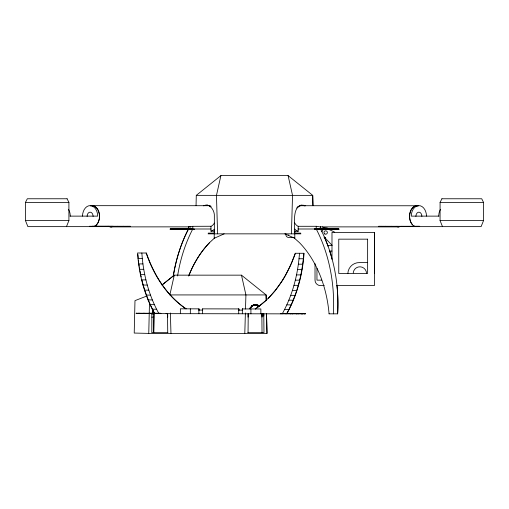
<?xml version="1.0" encoding="UTF-8"?>
<svg xmlns="http://www.w3.org/2000/svg" width="509" height="509" viewBox="0 0 509 509"><rect width="100%" height="100%" fill="white"/><g stroke="black" fill="none" stroke-linecap="round" stroke-linejoin="round"><path stroke-width="0.76" d="M153.031 309.968L151.854 314.015L151.803 332.67L167.919 332.67M167.728 332.67L167.525 313.461M214.346 233.116L214.346 216.312C214.874 210.707 209.918 202.919 203.606 205.821M294.794 231.073L294.794 238.263L284.862 233.847M315.605 229.362L315.605 228.999M319.251 229.362L319.251 228.636M324.621 229.362L324.621 228.999M330.487 229.362L330.487 228.999M335.514 229.362L335.514 228.999M338.555 229.362L338.6 228.636L314.562 228.636L314.511 229.362L338.924 229.362L338.924 228.999L297.969 228.999M331.989 259.386L331.989 232.39L374.408 232.39L374.408 285.594L336.697 285.594M136.558 313.595L136.202 313.232L136.196 313.595L305.196 313.888L305.196 313.525L280.548 313.48L280.548 313.843M136.437 313.232L136.813 313.601L136.813 313.232M138.601 313.595L138.601 313.232M138.823 313.601L138.823 313.239M139.593 313.601L139.593 313.232M139.86 313.601L139.867 313.239M143.214 313.608L143.214 313.239M143.43 313.608L143.43 313.245M144.62 313.608L144.62 313.245M144.893 313.614L144.893 313.251M148.984 313.614L148.984 313.251M149.201 313.62L149.201 313.258M150.479 313.614L150.479 313.251M150.759 313.62L150.759 313.258M154.609 313.627L150.626 305.305M154.825 313.627L154.825 313.264M155.849 313.627L155.849 313.264M156.123 313.633L156.123 313.27M158.91 313.633L158.91 313.27M159.139 313.639L159.139 313.27M159.502 313.633L159.502 313.27M159.762 313.639L159.762 313.277M160.602 313.633L160.609 313.27L136.202 313.232M160.85 313.639L160.85 313.277M180.358 313.671L180.371 308.823L199.038 308.855L199.019 310.242M190.341 313.684L190.347 308.842M198.879 313.703L198.892 308.855M202.518 313.709L202.525 308.861L238.861 308.925L238.855 310.312L238.848 308.925M202.671 310.248L202.658 308.861M238.702 313.773L238.715 308.925M242.341 313.779L242.348 308.931L260.869 308.963L260.863 313.811M242.354 310.312L242.36 308.931M242.494 310.318L242.481 308.931M250.912 313.792L250.918 308.944M281.636 313.843L281.636 313.48M282.26 313.843L282.26 313.48M285.275 313.849L285.275 313.487M286.573 313.856L286.573 313.487M290.639 313.862L290.639 313.493M290.919 313.862L290.919 313.499M292.198 313.862L292.198 313.499M292.408 313.868L292.414 313.506M296.499 313.868L296.499 313.506M296.779 313.875L296.779 313.512M297.969 313.875L297.969 313.512M298.185 313.875L298.185 313.512M301.532 313.881L301.532 313.512M301.805 313.881L301.805 313.519M302.569 313.881L302.569 313.519M302.798 313.888L302.798 313.519M304.579 313.881L304.579 313.519M304.84 313.525L305.196 313.888M304.955 313.888L304.955 313.519M153.915 313.461L153.718 332.67L154.093 312.615M248.048 317.132L248.099 314.015M146.732 296.053L134.98 300.641L134.217 333.058L148.762 333.395L149.481 302.766M196.048 205.579L196.289 195.361L312.717 195.373L312.959 205.579L312.717 195.361L288.094 175.605L220.906 175.605L196.289 195.361M262.033 332.67L261.842 313.461M244.797 333.395L245.389 312.978M245.503 309.046L245.917 294.908L241.476 275.153L174.282 275.153L161.977 285.034M247.845 332.67L263.974 332.67L263.77 313.461M291.422 233.847L292.535 195.361L288.094 175.605M282.45 313.48C292.63 295.048 298.019 274.211 299.483 253.278M286.764 313.487C296.944 295.061 302.333 274.224 303.79 253.285M82.496 216.128L82.744 213.621A10.797 7.635 -90 0 1 90.099 205.617A10.797 7.635 -90 0 1 97.48 213.621L97.709 216.128L69.956 216.128M438.701 216.128L438.949 213.621A10.797 7.635 -90 0 1 440.565 209.294M248.239 313.461L248.048 332.67M220.906 175.605L216.471 195.373L217.585 233.847M295.468 253.272L291.116 264.305M66.469 226.639L68.912 220.575L68.912 202.397M441.901 198.764L481.711 198.764L483.55 202.397L483.55 220.575L481.081 226.639L378.664 226.639L378.664 226.276L419.391 226.346M290.804 265.03L285.6 275.293M92.053 226.251L130.317 226.276L130.317 226.639L27.893 226.639L25.45 220.575L25.45 202.397L27.314 198.764L67.099 198.764M441.933 198.764L440.062 202.397L483.55 202.397M262.657 313.748L262.071 314.886L263.999 314.886M286.987 313.493C297.186 295.074 302.594 274.23 304.058 253.291L295.201 253.272C287.636 275.076 274.707 295.863 255.302 308.95M282.527 280.44L285.237 275.967M249.798 308.893L252.636 305.712L256.033 304.764M282.139 281.083L275.344 290.537L268.389 298.28M305.324 205.871C290.588 202.022 295.36 226.403 294.666 233.116M249.836 308.728C251.618 305.413 256.014 303.453 259.367 305.712L253.431 304.726L256.116 304.726M188.686 275.903A103.537 73.213 90 0 1 209.536 242.666L214.264 238.263L224.145 233.847M266.703 299.909L255.461 308.957M162.587 284.544L174.282 275.153L169.853 294.927L266.099 294.927L266.226 300.418L266.092 294.908L241.476 275.153M296.671 207.984L298 207.188M250.046 307.538L251.376 306.742M94.146 226.639L95.635 225.767M214.792 237.951L214.213 238.263L214.213 231.073M400.538 226.34L397.497 226.925M251.211 306.335L252.636 305.712L251.427 305.712M297.657 206.641L299.852 205.821M251.77 305.922L253.227 305.375M94.407 226.301L94.649 226.219A10.625 7.514 -90 0 0 99.376 213.907A10.625 7.514 -90 0 0 91.365 205.674L207.914 205.706M206.158 205.604L207.507 205.172L205.649 205.172M108.468 226.346L110.135 226.88L190.862 226.861L192.529 226.327L211.197 226.257A10.625 7.514 -90 0 0 214.378 223.082M294.431 222.433A10.625 7.514 90 0 0 297.421 225.951L298.21 226.295L316.636 226.295L319.677 226.88L398.948 226.88L400.621 226.346M419.715 226.27L398.967 226.39M210.955 226.333L210.955 231.131L211.814 230.921A15.327 10.835 -90 0 0 214.384 229.247M252.349 305.362L254.64 304.84M205.165 205.566L207.507 205.172M299.578 205.566L301.894 205.172M253.73 304.986L255.276 304.726M110.135 226.88L112.095 226.772M253.495 304.802L256.434 304.986M166.214 313.646L167.385 313.652M25.45 202.397L68.938 202.397L67.067 198.764M300.749 205.216L303.988 205.292M299.877 205.719L417.73 205.77A10.625 7.514 -90 0 0 415.77 205.878M439.044 216.128L411.247 216.128L411.507 213.621A10.797 7.635 -90 0 1 418.882 205.617A10.797 7.635 -90 0 1 426.256 213.621L426.504 216.128M25.45 220.575L68.912 220.575M440.088 202.397L440.062 220.575L483.55 220.575M192.809 228.636L170.407 228.636L170.451 229.362M211.082 228.999L170.082 228.999L170.082 229.362L194.489 229.362L194.489 228.999M210.955 231.131L214.384 231.131M294.749 231.251L298.21 231.251L298.21 226.295M208.283 233.116L214.543 233.116M294.476 233.116L300.736 233.116M208.066 233.847L300.934 233.847M294.711 237.48L288.711 237.48A2.85 2.85 0 0 1 285.963 233.898M324.125 237.48L325.671 237.48M327.382 245.599L331.989 245.599M329.616 251.052L331.989 251.052M367.632 262.587L359.602 262.587A11.363 11.363 0 0 0 347.851 273.473M321.701 280.141L316.961 280.141L316.961 268.345M324.309 285.594L320.473 285.594A5.453 5.453 0 0 1 315.02 280.141L315.02 263.617M257.369 304.84L255.505 304.84L259.367 305.712M153.756 311.209L152.477 311.209L153.782 314.015L151.854 314.015M329.024 313.837L337.664 313.837A126.283 89.291 -90 0 0 320.721 229.362M262.046 315.866L263.974 315.866M151.803 317.132L153.731 317.132M148.762 333.395L267.002 333.395L266.538 313.767L267.002 333.395M186.109 308.836C166.748 295.684 153.896 274.847 146.401 253.018L137.551 252.998L137.996 258.477L142.297 258.483C144.219 277.558 149.455 296.423 158.713 313.27M299.018 258.75L303.326 258.763M137.996 258.477L138.626 263.916L142.927 263.923M298.369 264.19L302.683 264.196M138.626 263.916L139.441 269.306L143.742 269.312M297.536 269.579L301.85 269.585M139.441 269.306L140.439 274.637L144.741 274.644M296.524 274.905L300.838 274.911M140.439 274.637L141.617 279.893L145.911 279.899M295.335 280.154L299.648 280.166M141.617 279.893L142.965 285.059L147.266 285.065M293.967 285.32L298.28 285.326M142.965 285.059L144.492 290.13L148.793 290.143M292.427 290.391L296.734 290.397M144.492 290.13L146.191 295.093L150.492 295.099M290.715 295.347L295.023 295.354M146.191 295.093L148.055 299.935L152.356 299.941M288.838 300.176L293.152 300.189M148.055 299.935L150.085 304.643L154.386 304.656M286.802 304.885L291.11 304.891M150.085 304.643L152.267 309.211L156.568 309.217M284.607 309.44L288.915 309.447M198.892 310.064L202.665 310.076M238.708 310.134L242.488 310.146M166.119 313.646L167.346 313.652M188.903 226.753L190.862 226.861M398.948 226.88L395.907 226.295M288.838 235.266L288.317 234.961M302.13 205.292L304.446 205.814M207.742 205.292L210.796 205.986M89.374 226.27L113.259 226.308L111.592 226.842L108.544 226.257M254.875 304.726L258.394 305.922M259.679 306.653L257.484 305.712L258.655 306.755M413.97 225.951L414.759 226.295M209.746 206.158L211.171 206.788M328.311 229.171L334.413 232.009L334.413 232.39M294.164 237.951L299.47 242.666A103.537 73.213 -90 0 1 329.075 313.837M414.835 226.639L413.353 225.767A10.797 7.635 -90 0 1 409.535 216.414L409.796 213.621A10.797 7.635 -90 0 1 418.5 205.782M185.95 308.829C166.558 295.691 153.654 274.86 146.14 253.011M256.899 305.375L258.737 306.742M324.157 237.009L331.989 245.223M152.267 309.211L154.412 313.264M148.583 300.615L150.314 304.649M440.062 220.575L442.506 226.639M148.291 299.941L144.982 290.849M143.436 285.791L144.741 290.136M141.865 279.899L143.214 285.065M140.859 275.394L141.197 276.896M139.981 270.833L140.694 274.644M138.887 263.923L139.231 266.232M139.466 267.772L139.695 269.312M138.435 260.035L138.702 262.364M99.452 216.414L99.191 213.621A10.797 7.635 -90 0 0 90.487 205.782A10.797 7.635 90 0 1 93.16 205.782M70.299 216.128L70.051 213.621A10.797 7.635 -90 0 0 68.435 209.294M141.852 253.005L142.297 258.483M137.939 254.57L138.194 257.694M170.375 312.984L170.96 333.395M261.982 314.015L262.033 317.132M167.665 314.015L167.716 317.132M403.083 226.276L403.071 226.639M401.976 226.276L401.995 226.639M401.359 226.276L401.372 226.639M397.071 226.276L397.071 226.639M391.453 226.276L391.453 226.639M385.676 226.276L385.676 226.639M381.063 226.276L381.063 226.639M379.033 226.276L379.033 226.639M374.408 232.39L374.408 273.473M338.867 228.999L338.867 229.362M338.542 228.636L338.504 229.362M338.231 228.636L338.231 228.999M335.24 228.636L335.24 228.999M330.296 228.636L330.296 228.999M324.532 228.636L324.532 228.999M320.524 226.48L320.524 228.636M316.216 226.499L316.216 228.636M315.656 228.636L315.656 228.999M193.395 228.999L193.395 229.362M192.809 226.48L192.784 229.362M189.749 228.999L189.749 229.362M188.534 228.999L188.534 229.362M188.483 226.48L188.483 229.362M184.385 228.999L184.385 229.362M182.947 228.636L182.909 229.362M182.858 228.999L182.858 229.362M178.519 228.999L178.519 229.362M177.272 228.636L177.272 228.999M177.138 228.999L177.081 229.362M173.493 228.999L173.493 229.362M172.755 228.636L172.755 228.999M170.502 228.999L170.502 229.362M129.954 226.276L129.954 226.639M127.924 226.276L127.924 226.639M123.312 226.276L123.312 226.639M117.534 226.276L117.534 226.639M111.916 226.276L111.916 226.639M107.628 226.276L107.641 226.639M107.005 226.276L107.024 226.639M105.917 226.276L105.929 226.639M99.465 216.414A10.797 7.635 90 0 1 95.647 225.767M415.891 216.427A4.244 2.997 -90 0 1 418.882 212.177A4.244 2.997 -90 0 1 421.891 216.408M90.704 205.827A10.625 7.514 90 0 1 92.663 205.719M87.109 216.427A4.244 2.997 -90 0 1 90.099 212.177A4.244 2.997 -90 0 1 93.109 216.408M412.309 224.469A10.625 7.514 -90 0 1 410.292 211.852A10.625 7.514 -90 0 1 418.385 205.827M298.172 231.251A15.327 10.835 90 0 1 294.546 229.05M328.095 228.433A4.848 4.848 0 0 0 326.924 227.949L324.812 227.733A6.992 6.992 0 0 1 322.375 226.963M353.233 272.907A6.668 6.668 0 0 1 360.156 266.811A6.668 6.668 0 0 1 366.537 273.46M321.911 231.786A4.314 4.314 0 0 1 323.667 229.304M324.589 228.834A4.314 4.314 0 0 1 327.631 228.859M324.596 237.627A126.283 89.291 90 0 1 328.057 246.305M329.603 250.784A126.283 89.291 90 0 1 331.811 258.114M336.933 285.511A126.283 89.291 90 0 1 337.613 313.837M316.413 229.362A126.283 89.291 -90 0 1 333.357 313.837M188.737 275.903A103.537 73.213 -90 0 1 209.587 242.666M173.162 276.692A126.283 89.291 90 0 1 188.285 229.362M177.584 275.967A126.283 89.291 90 0 1 192.593 229.362M173.213 276.692A126.283 89.291 -90 0 1 187.993 230.036M367.632 239.16L338.759 239.16L338.759 273.473L367.632 273.473L367.632 239.16M172.526 229.362L172.526 228.999L172.475 229.362M324.825 233.981A1.699 1.699 0 0 0 327.37 232.511A1.699 1.699 0 0 0 324.825 231.041A1.699 1.699 0 0 0 324.825 233.981"/></g></svg>
